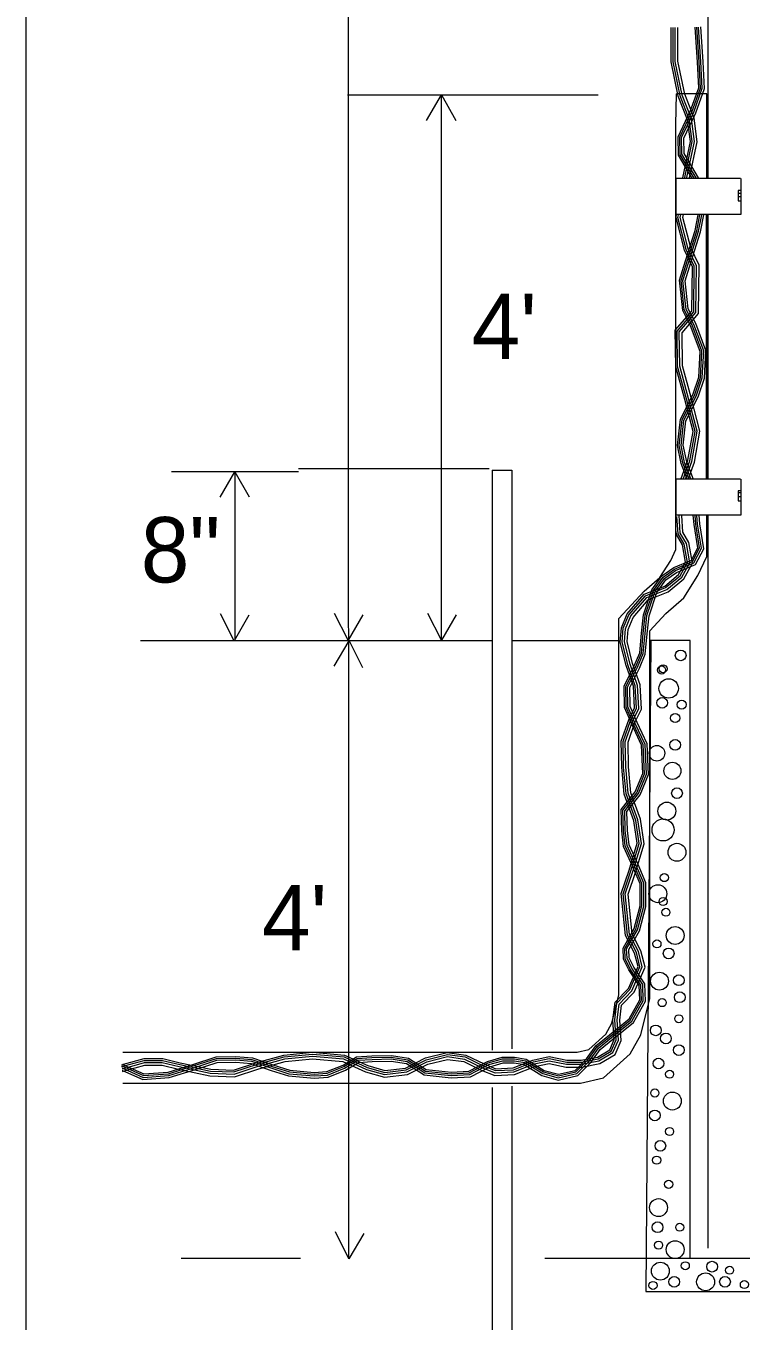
# Model space of a CAD drawing. Extents: x -5.65 to -1.19, y -5.74 to -3.42.
# Drawn here: x -5.6511 to -5.4321, y -4.5455 to -4.149 of the extents above; entities that cross this region are included whole.
import ezdxf
from ezdxf.enums import TextEntityAlignment as Align

# ---------------------------------------------------------------- set-up
doc = ezdxf.new("R2010")
doc.units = 0
doc.header["$LTSCALE"] = 0.0068
doc.linetypes.add('DOTTED', pattern=[1.5, 0.3, -1.2])
doc.layers.add('1', color=7, linetype='Continuous', lineweight=13)

msp = doc.modelspace()

# ---------------------------------------------------------------- linework, layer by layer
at = {"layer": '1'}
for p, q in [((-5.442233, -4.195816), (-5.442233, -3.956574)), ((-5.552167, -4.5264), (-5.552402, -3.957009)), ((-5.475886, -4.170172), (-5.552598, -4.170172)), ((-5.523831, -4.336831), (-5.523852, -4.170163)), ((-5.432222, -4.200339), (-5.432998, -4.200339)), ((-5.432222, -4.201366), (-5.432998, -4.201366)), ((-5.442619, -4.287737), (-5.442617, -4.206672)), ((-5.442754, -4.287805), (-5.442754, -4.206718)), ((-5.442233, -4.287795), (-5.442233, -4.206697)), ((-5.567629, -4.285496), (-5.606525, -4.285496)), ((-5.587078, -4.285496), (-5.587078, -4.33736)), ((-5.508324, -4.285011), (-5.502328, -4.285011)), ((-5.508324, -4.285011), (-5.508324, -4.462542)), ((-5.502328, -4.285011), (-5.502328, -4.462184)), ((-5.432244, -4.29321), (-5.433021, -4.29321)), ((-5.432222, -4.291951), (-5.432998, -4.291951)), ((-5.442233, -4.523195), (-5.442233, -4.298771)), ((-5.616038, -4.33714), (-5.508527, -4.33714)), ((-5.502072, -4.33714), (-5.46971, -4.33714)), ((-5.460028, -4.33714), (-5.45985, -4.33714)), ((-5.508324, -4.473987), (-5.508324, -4.590528)), ((-5.502328, -4.473629), (-5.502328, -4.590528)), ((-5.566985, -4.526379), (-5.603498, -4.526379))]:
    msp.add_line(p, q, dxfattribs=at)
at = {"layer": '1', "linetype": 'DOTTED'}
for p, q in [((-5.509282, -4.284553), (-5.567629, -4.284553)), ((-5.392169, -4.526379), (-5.566985, -4.526379))]:
    msp.add_line(p, q, dxfattribs=at)
at = {"layer": '1'}
for points in [[(-5.65107, -3.705843), (-5.65107, -4.74783), (-4.806604, -4.747854)], [(-5.449994, -4.195532), (-5.44765, -4.184396), (-5.448557, -4.177731), (-5.451356, -4.17054), (-5.453553, -4.16003), (-5.453553, -4.149545)], [(-5.449388, -4.195439), (-5.447066, -4.184417), (-5.447996, -4.177585), (-5.450803, -4.170375), (-5.452977, -4.159972), (-5.452977, -4.149545)], [(-5.448706, -4.195398), (-5.446398, -4.184441), (-5.447354, -4.17742), (-5.45017, -4.170187), (-5.452318, -4.159903), (-5.452318, -4.149545)], [(-5.447894, -4.195528), (-5.445564, -4.184472), (-5.446553, -4.177212), (-5.449379, -4.169953), (-5.451496, -4.159818), (-5.451496, -4.149545)], [(-5.447178, -4.195498), (-5.451303, -4.188591), (-5.451451, -4.182989), (-5.447597, -4.174958), (-5.445097, -4.167958), (-5.445515, -4.160121), (-5.446222, -4.149441)], [(-5.446532, -4.195578), (-5.450792, -4.188443), (-5.450932, -4.1831), (-5.447119, -4.175157), (-5.444576, -4.168034), (-5.445, -4.160091), (-5.445706, -4.149407)], [(-5.445903, -4.195551), (-5.450242, -4.188284), (-5.450375, -4.18322), (-5.446608, -4.175371), (-5.444017, -4.168116), (-5.444447, -4.160059), (-5.445153, -4.149371)], [(-5.445144, -4.195517), (-5.449578, -4.188091), (-5.449701, -4.183364), (-5.445989, -4.175629), (-5.443341, -4.168214), (-5.443778, -4.160017), (-5.444487, -4.149326)], [(-5.621411, -4.463169), (-5.482369, -4.463169), (-5.478748, -4.462356), (-5.47357, -4.45767), (-5.471691, -4.454333), (-5.469549, -4.445606), (-5.469549, -4.330441), (-5.461769, -4.322061), (-5.456979, -4.317881), (-5.453678, -4.31268), (-5.452106, -4.309324), (-5.452106, -4.296638), (-5.452104, -4.179265), (-5.451884, -4.169778)], [(-5.528447, -4.177932), (-5.523884, -4.170119), (-5.519428, -4.177985)], [(-5.442617, -4.195432), (-5.442617, -4.169778), (-5.451884, -4.169778)], [(-5.432292, -4.195682), (-5.45214, -4.195682), (-5.45214, -4.20664), (-5.43215, -4.20664), (-5.43215, -4.195682)], [(-5.432222, -4.199449), (-5.433068, -4.199449), (-5.433068, -4.20253), (-5.43215, -4.20253)], [(-5.450443, -4.287598), (-5.448403, -4.281998), (-5.446822, -4.273169), (-5.449388, -4.263348), (-5.452136, -4.253381), (-5.452292, -4.242203), (-5.447189, -4.236292), (-5.447061, -4.222729), (-5.449483, -4.217636), (-5.452042, -4.207714), (-5.451871, -4.20667)], [(-5.449881, -4.287737), (-5.447847, -4.28215), (-5.446233, -4.273144), (-5.448831, -4.263199), (-5.451561, -4.253299), (-5.451714, -4.242413), (-5.446616, -4.236508), (-5.446483, -4.222602), (-5.448939, -4.217439), (-5.451455, -4.207687), (-5.451314, -4.206822)], [(-5.448629, -4.287813), (-5.450441, -4.282956), (-5.451595, -4.277496), (-5.450729, -4.269375), (-5.44689, -4.26193), (-5.445089, -4.256555), (-5.444672, -4.248652), (-5.447589, -4.240835), (-5.450021, -4.236123), (-5.451032, -4.226881), (-5.449165, -4.220886), (-5.446205, -4.2116), (-5.44529, -4.206864)], [(-5.448121, -4.287695), (-5.449945, -4.282812), (-5.451074, -4.27747), (-5.450227, -4.269527), (-5.446413, -4.262131), (-5.444578, -4.256652), (-5.444152, -4.248572), (-5.447117, -4.240627), (-5.449519, -4.235972), (-5.450508, -4.226932), (-5.448672, -4.221042), (-5.445705, -4.211727), (-5.444761, -4.206848)], [(-5.449178, -4.287735), (-5.447208, -4.282322), (-5.445559, -4.273117), (-5.448195, -4.263028), (-5.450903, -4.253206), (-5.451051, -4.242653), (-5.44596, -4.236756), (-5.445824, -4.222456), (-5.448318, -4.217214), (-5.450782, -4.207657), (-5.450631, -4.20672)], [(-5.447534, -4.287687), (-5.449413, -4.282657), (-5.450515, -4.277441), (-5.449687, -4.269687), (-5.445902, -4.262347), (-5.444028, -4.256756), (-5.443593, -4.248487), (-5.44661, -4.240403), (-5.448979, -4.235809), (-5.449945, -4.226987), (-5.448144, -4.221208), (-5.445167, -4.211864), (-5.444201, -4.206866)], [(-5.448252, -4.287591), (-5.446411, -4.282536), (-5.444718, -4.273085), (-5.447402, -4.262814), (-5.450083, -4.253089), (-5.450225, -4.242955), (-5.44514, -4.237064), (-5.445, -4.222275), (-5.447542, -4.216932), (-5.449943, -4.207619), (-5.449803, -4.206763)], [(-5.446735, -4.287913), (-5.448767, -4.28247), (-5.449837, -4.277407), (-5.449036, -4.269884), (-5.445282, -4.262608), (-5.443366, -4.256883), (-5.442917, -4.248383), (-5.445996, -4.240131), (-5.448328, -4.235614), (-5.449263, -4.227053), (-5.447506, -4.221409), (-5.444517, -4.21203), (-5.443509, -4.206809)], [(-5.59164, -4.293309), (-5.587078, -4.285496), (-5.582706, -4.293223)], [(-5.432292, -4.287737), (-5.45214, -4.287737), (-5.45214, -4.298695), (-5.43215, -4.298695), (-5.43215, -4.287737)], [(-5.432222, -4.291341), (-5.433068, -4.291341), (-5.433068, -4.294422), (-5.43215, -4.294422)], [(-5.621854, -4.467214), (-5.620991, -4.467712), (-5.615059, -4.470314), (-5.60743, -4.469767), (-5.599521, -4.467303), (-5.592741, -4.46511), (-5.586809, -4.464973), (-5.581866, -4.465384), (-5.575652, -4.467576), (-5.570424, -4.46922), (-5.562797, -4.469905), (-5.558843, -4.469631), (-5.553758, -4.467576), (-5.549661, -4.46511), (-5.545142, -4.464837), (-5.53921, -4.464699), (-5.534125, -4.465521), (-5.528758, -4.468945), (-5.520848, -4.469767), (-5.515339, -4.469492), (-5.509549, -4.466479), (-5.50517, -4.465248), (-5.501498, -4.465248), (-5.498108, -4.465795), (-5.492598, -4.46922), (-5.48808, -4.470453), (-5.482712, -4.46922), (-5.47904, -4.465521), (-5.476216, -4.461549), (-5.472119, -4.458261), (-5.466045, -4.453331), (-5.462655, -4.447305), (-5.462797, -4.442648), (-5.466045, -4.437718), (-5.467598, -4.434568), (-5.467741, -4.431419), (-5.46435, -4.425528), (-5.462515, -4.418407), (-5.462515, -4.411559), (-5.464775, -4.406218), (-5.467598, -4.400053), (-5.468165, -4.395396), (-5.468305, -4.389097), (-5.464068, -4.383754), (-5.461667, -4.378002), (-5.462091, -4.3691), (-5.465057, -4.362799), (-5.467318, -4.357595), (-5.467458, -4.351295), (-5.46435, -4.345131), (-5.462655, -4.341023), (-5.462091, -4.334996), (-5.461527, -4.329381), (-5.458983, -4.321847), (-5.456017, -4.317739), (-5.452487, -4.315273), (-5.446977, -4.312945), (-5.44486, -4.308835), (-5.445989, -4.301576), (-5.446233, -4.298902)], [(-5.621686, -4.467623), (-5.620998, -4.467394), (-5.614835, -4.465686), (-5.609231, -4.465686), (-5.603992, -4.466956), (-5.594534, -4.468979), (-5.587443, -4.469239), (-5.580172, -4.466845), (-5.571964, -4.464608), (-5.563369, -4.463763), (-5.553657, -4.464617), (-5.546608, -4.467828), (-5.541206, -4.46936), (-5.534699, -4.468604), (-5.52857, -4.465496), (-5.522057, -4.463881), (-5.516598, -4.464636), (-5.511068, -4.46732), (-5.507316, -4.468822), (-5.501811, -4.468574), (-5.495716, -4.466157), (-5.490911, -4.465102), (-5.485525, -4.466233), (-5.481021, -4.466233), (-5.4759, -4.465214), (-5.471871, -4.462847), (-5.470371, -4.459375), (-5.47078, -4.45329), (-5.470136, -4.448142), (-5.466163, -4.444004), (-5.463085, -4.437038), (-5.464189, -4.432629), (-5.466922, -4.42733), (-5.468258, -4.414678), (-5.465902, -4.407682), (-5.463322, -4.399258), (-5.464379, -4.392205), (-5.467362, -4.38408), (-5.468089, -4.37589), (-5.468237, -4.368038), (-5.466002, -4.361682), (-5.464155, -4.357845), (-5.464545, -4.351034), (-5.466759, -4.344593), (-5.468528, -4.337589), (-5.46821, -4.333409), (-5.466472, -4.329271), (-5.461422, -4.323483), (-5.455233, -4.320972), (-5.450818, -4.31732), (-5.448528, -4.313229), (-5.449519, -4.30771), (-5.451396, -4.304489), (-5.451778, -4.299178)], [(-5.621652, -4.46797), (-5.621241, -4.468206), (-5.615155, -4.470877), (-5.607326, -4.470314), (-5.599354, -4.467831), (-5.592648, -4.465661), (-5.586826, -4.465527), (-5.581983, -4.46593), (-5.575826, -4.4681), (-5.570534, -4.469765), (-5.562803, -4.47046), (-5.558718, -4.470176), (-5.553509, -4.468072), (-5.549492, -4.465653), (-5.545119, -4.46539), (-5.539248, -4.465254), (-5.534326, -4.466049), (-5.528945, -4.469481), (-5.520864, -4.470322), (-5.515191, -4.47004), (-5.509345, -4.466996), (-5.505095, -4.465801), (-5.501542, -4.465801), (-5.498305, -4.466324), (-5.492822, -4.469733), (-5.488091, -4.471023), (-5.482432, -4.469723), (-5.478616, -4.465879), (-5.475809, -4.461932), (-5.471771, -4.458691), (-5.465616, -4.453695), (-5.462097, -4.447441), (-5.462248, -4.442473), (-5.465564, -4.437441), (-5.467051, -4.434428), (-5.46718, -4.431555), (-5.463833, -4.425739), (-5.461962, -4.418477), (-5.461962, -4.411447), (-5.464269, -4.405994), (-5.467059, -4.399902), (-5.467612, -4.395356), (-5.467748, -4.389284), (-5.463587, -4.384038), (-5.461108, -4.3781), (-5.461544, -4.368964), (-5.464553, -4.362572), (-5.466767, -4.357473), (-5.466902, -4.35142), (-5.463847, -4.345362), (-5.462112, -4.341157), (-5.46154, -4.335049), (-5.460983, -4.329498), (-5.458485, -4.322102), (-5.455623, -4.318138), (-5.452218, -4.315759), (-5.446578, -4.313377), (-5.444286, -4.308928), (-5.445439, -4.301508), (-5.445678, -4.298903)], [(-5.621633, -4.468299), (-5.620807, -4.468025), (-5.614746, -4.466345), (-5.609309, -4.466345), (-5.604138, -4.467598), (-5.594616, -4.469634), (-5.58735, -4.4699), (-5.579983, -4.467475), (-5.571845, -4.465258), (-5.563366, -4.464424), (-5.553828, -4.465263), (-5.546835, -4.468447), (-5.541259, -4.47003), (-5.534506, -4.469244), (-5.528339, -4.466116), (-5.522021, -4.464549), (-5.516792, -4.465273), (-5.511333, -4.467922), (-5.50743, -4.469487), (-5.50167, -4.469227), (-5.495523, -4.466788), (-5.490907, -4.465777), (-5.485593, -4.466892), (-5.480956, -4.466892), (-5.475663, -4.465837), (-5.471352, -4.463307), (-5.469703, -4.459489), (-5.470119, -4.453309), (-5.469509, -4.448439), (-5.465608, -4.444375), (-5.46239, -4.437097), (-5.46357, -4.432394), (-5.46628, -4.427138), (-5.467589, -4.414752), (-5.465275, -4.407883), (-5.46265, -4.399307), (-5.463739, -4.39204), (-5.466712, -4.383936), (-5.467432, -4.375854), (-5.467578, -4.368144), (-5.465394, -4.361934), (-5.463489, -4.357977), (-5.463894, -4.350907), (-5.466129, -4.344405), (-5.467864, -4.337532), (-5.467562, -4.333566), (-5.465905, -4.329623), (-5.461028, -4.324034), (-5.45489, -4.321544), (-5.450303, -4.317748), (-5.447839, -4.313347), (-5.448892, -4.307479), (-5.45075, -4.30429), (-5.451144, -4.298835)], [(-5.621568, -4.468792), (-5.621544, -4.468805), (-5.615273, -4.471557), (-5.607201, -4.470977), (-5.599152, -4.46847), (-5.592534, -4.466328), (-5.586845, -4.466197), (-5.582123, -4.466591), (-5.576038, -4.468737), (-5.570665, -4.470426), (-5.562811, -4.471133), (-5.558564, -4.470837), (-5.55321, -4.468674), (-5.549288, -4.466312), (-5.545091, -4.466059), (-5.539294, -4.465924), (-5.53457, -4.466687), (-5.529172, -4.470133), (-5.520881, -4.470992), (-5.515011, -4.470701), (-5.509097, -4.467623), (-5.505002, -4.466472), (-5.501597, -4.466472), (-5.498545, -4.466964), (-5.493093, -4.470352), (-5.488106, -4.471714), (-5.482093, -4.470333), (-5.4781, -4.466311), (-5.475318, -4.462396), (-5.47135, -4.459214), (-5.465093, -4.454134), (-5.461422, -4.447608), (-5.461585, -4.442263), (-5.464983, -4.437108), (-5.466388, -4.434258), (-5.466502, -4.43172), (-5.463208, -4.425994), (-5.461292, -4.418563), (-5.461292, -4.411311), (-5.463655, -4.405725), (-5.466407, -4.399716), (-5.466943, -4.395309), (-5.467072, -4.389511), (-5.463004, -4.384381), (-5.460432, -4.37822), (-5.460881, -4.368799), (-5.463943, -4.362295), (-5.4661, -4.357328), (-5.466229, -4.351574), (-5.463237, -4.34564), (-5.461455, -4.34132), (-5.460873, -4.335114), (-5.460324, -4.32964), (-5.457883, -4.322413), (-5.455146, -4.318623), (-5.451892, -4.316348), (-5.446093, -4.3139), (-5.443591, -4.309042), (-5.444775, -4.301426), (-5.445019, -4.298765)], [(-5.621477, -4.466837), (-5.620758, -4.467252), (-5.614968, -4.469792), (-5.607527, -4.469258), (-5.599676, -4.466811), (-5.592828, -4.464597), (-5.586794, -4.464456), (-5.581756, -4.464875), (-5.575489, -4.467087), (-5.570322, -4.46871), (-5.562792, -4.469388), (-5.55896, -4.469121), (-5.553989, -4.467114), (-5.549818, -4.464602), (-5.545163, -4.464322), (-5.539174, -4.464182), (-5.533937, -4.465028), (-5.528583, -4.468445), (-5.520835, -4.46925), (-5.515477, -4.468983), (-5.509741, -4.465996), (-5.505242, -4.464733), (-5.501456, -4.464733), (-5.497924, -4.465303), (-5.49239, -4.468742), (-5.488068, -4.46992), (-5.482973, -4.46875), (-5.479436, -4.465187), (-5.476595, -4.461191), (-5.472443, -4.45786), (-5.466447, -4.452992), (-5.463176, -4.447178), (-5.463309, -4.442809), (-5.466494, -4.437975), (-5.46811, -4.434699), (-5.468263, -4.431292), (-5.464833, -4.425331), (-5.46303, -4.418341), (-5.46303, -4.411663), (-5.465246, -4.406426), (-5.4681, -4.400195), (-5.46868, -4.395434), (-5.468824, -4.388922), (-5.464517, -4.383489), (-5.462187, -4.377911), (-5.4626, -4.369227), (-5.465527, -4.363011), (-5.467831, -4.357708), (-5.467977, -4.351178), (-5.46482, -4.344917), (-5.463161, -4.340898), (-5.462604, -4.334947), (-5.462034, -4.329271), (-5.459447, -4.321608), (-5.456384, -4.317366), (-5.452737, -4.314818), (-5.44735, -4.312544), (-5.445396, -4.308748), (-5.4465, -4.301638), (-5.446763, -4.298775)], [(-5.621475, -4.469114), (-5.620566, -4.468811), (-5.614634, -4.467167), (-5.609407, -4.467167), (-5.604322, -4.4684), (-5.594718, -4.470455), (-5.587233, -4.470727), (-5.579746, -4.468263), (-5.571695, -4.46607), (-5.563362, -4.46525), (-5.55404, -4.46607), (-5.547119, -4.469222), (-5.541328, -4.470866), (-5.534265, -4.470044), (-5.528051, -4.466892), (-5.521977, -4.465386), (-5.517034, -4.46607), (-5.511667, -4.468674), (-5.50757, -4.470316), (-5.501496, -4.470042), (-5.495282, -4.467578), (-5.490903, -4.466617), (-5.485678, -4.467714), (-5.480875, -4.467714), (-5.475366, -4.466617), (-5.470705, -4.463879), (-5.468869, -4.459633), (-5.469294, -4.453333), (-5.468727, -4.448812), (-5.464915, -4.444841), (-5.461525, -4.43717), (-5.462795, -4.432102), (-5.465479, -4.426898), (-5.466752, -4.414845), (-5.464492, -4.408134), (-5.461809, -4.399369), (-5.462937, -4.391835), (-5.465903, -4.383754), (-5.46661, -4.375811), (-5.466752, -4.368277), (-5.464633, -4.36225), (-5.462655, -4.358142), (-5.46308, -4.350746), (-5.465339, -4.34417), (-5.467034, -4.33746), (-5.466752, -4.333761), (-5.465199, -4.330064), (-5.460538, -4.324722), (-5.454464, -4.322258), (-5.449661, -4.318284), (-5.446977, -4.313491), (-5.448108, -4.307191), (-5.449943, -4.30404), (-5.450314, -4.298905)], [(-5.621411, -4.472655), (-5.48132, -4.472655), (-5.474235, -4.471068), (-5.466059, -4.463669), (-5.462788, -4.457854), (-5.460063, -4.446754), (-5.460063, -4.334167), (-5.455155, -4.328881), (-5.449705, -4.324125), (-5.445345, -4.317252), (-5.442619, -4.311438), (-5.442619, -4.298763)], [(-5.621739, -4.467034), (-5.621167, -4.466843), (-5.614915, -4.46511), (-5.609161, -4.46511), (-5.603864, -4.466394), (-5.594464, -4.468407), (-5.587527, -4.468659), (-5.580339, -4.466294), (-5.572068, -4.464042), (-5.563373, -4.463186), (-5.553508, -4.464053), (-5.546409, -4.467286), (-5.541159, -4.468777), (-5.534867, -4.468044), (-5.528773, -4.464953), (-5.522087, -4.463295), (-5.51643, -4.464078), (-5.510835, -4.466794), (-5.507218, -4.468242), (-5.501934, -4.468004), (-5.495884, -4.465604), (-5.490913, -4.464515), (-5.485464, -4.465657), (-5.481078, -4.465657), (-5.476108, -4.464669), (-5.472326, -4.462447), (-5.470955, -4.459275), (-5.471358, -4.453275), (-5.470682, -4.447881), (-5.46665, -4.443678), (-5.463691, -4.436985), (-5.464731, -4.432833), (-5.467483, -4.427498), (-5.468845, -4.414614), (-5.466451, -4.407506), (-5.463911, -4.399212), (-5.464939, -4.392347), (-5.467928, -4.384206), (-5.468665, -4.37592), (-5.468814, -4.367945), (-5.466534, -4.36146), (-5.464739, -4.357729), (-5.465116, -4.351146), (-5.467311, -4.344758), (-5.46911, -4.337638), (-5.468777, -4.333273), (-5.466966, -4.328962), (-5.461765, -4.323), (-5.45553, -4.320472), (-5.451267, -4.316945), (-5.449131, -4.313129), (-5.450068, -4.307913), (-5.45196, -4.304663), (-5.452025, -4.303759)], [(-5.582801, -4.32942), (-5.587364, -4.337233), (-5.591496, -4.328998)], [(-5.547881, -4.32928), (-5.552443, -4.337093), (-5.556576, -4.328858)], [(-5.519333, -4.32928), (-5.523896, -4.337093), (-5.528028, -4.328858)], [(-5.55672, -4.345017), (-5.552157, -4.337205), (-5.548025, -4.345439)], [(-5.459759, -4.337197), (-5.461311, -4.536411), (-5.404621, -4.536411), (-5.404621, -4.337142), (-5.416068, -4.337142), (-5.416068, -4.526367), (-5.447684, -4.526367), (-5.447684, -4.337142), (-5.459939, -4.33711)], [(-5.547614, -4.518633), (-5.552176, -4.526445), (-5.556309, -4.51821)]]:
    msp.add_lwpolyline(points, dxfattribs=at)
for centre, radius in [((-5.450631, -4.341706), 0.001644), ((-5.456477, -4.346184), 0.001233), ((-5.456025, -4.345816), 0.001233), ((-5.454305, -4.351843), 0.002965), ((-5.456307, -4.356227), 0.001644), ((-5.450348, -4.356774), 0.001398), ((-5.452326, -4.360884), 0.001396), ((-5.452326, -4.369104), 0.001644), ((-5.45789, -4.371663), 0.002383), ((-5.453174, -4.377049), 0.002607), ((-5.451761, -4.383898), 0.001644), ((-5.454869, -4.389377), 0.00274), ((-5.456, -4.395131), 0.003379), ((-5.451761, -4.401979), 0.00274), ((-5.455631, -4.409746), 0.001233), ((-5.457608, -4.414676), 0.00274), ((-5.456025, -4.417049), 0.001233), ((-5.455152, -4.420337), 0.001233), ((-5.452326, -4.42746), 0.00274), ((-5.45789, -4.430021), 0.001233), ((-5.454305, -4.432939), 0.001644), ((-5.457129, -4.441432), 0.00274), ((-5.451197, -4.441159), 0.001644), ((-5.456282, -4.448007), 0.001233), ((-5.450913, -4.446363), 0.001644), ((-5.451197, -4.452939), 0.001233), ((-5.458259, -4.456502), 0.001644), ((-5.455152, -4.458968), 0.001644), ((-5.451197, -4.462528), 0.001644), ((-5.457413, -4.466638), 0.001644), ((-5.454021, -4.469926), 0.001233), ((-5.458542, -4.47568), 0.001233), ((-5.453172, -4.478144), 0.00274), ((-5.458542, -4.48253), 0.001644), ((-5.454021, -4.487462), 0.001233), ((-5.456847, -4.491845), 0.001644), ((-5.457977, -4.496229), 0.001233), ((-5.454303, -4.503625), 0.001233), ((-5.457411, -4.510748), 0.00274), ((-5.457693, -4.516776), 0.001644), ((-5.450913, -4.516776), 0.001233), ((-5.457411, -4.522256), 0.001233), ((-5.452326, -4.523623), 0.00274), ((-5.456847, -4.530199), 0.00274), ((-5.449218, -4.528557), 0.001233), ((-5.441025, -4.528831), 0.001644), ((-5.443002, -4.533487), 0.00274), ((-5.435657, -4.529928), 0.001233), ((-5.459106, -4.534585), 0.001233), ((-5.452608, -4.533488), 0.001644), ((-5.437068, -4.533488), 0.001644), ((-5.431136, -4.53431), 0.001233)]:
    msp.add_circle(centre, radius, dxfattribs=at)

# ---------------------------------------------------------------- texts
for s, p in [("4'", (-5.504657, -4.251)), ('8"', (-5.603717, -4.319377)), ("4'", (-5.56883, -4.431964))]:
    msp.add_text(s, height=0.02, dxfattribs=at).set_placement(p, align=Align.CENTER)

doc.saveas('drawing.dxf')
